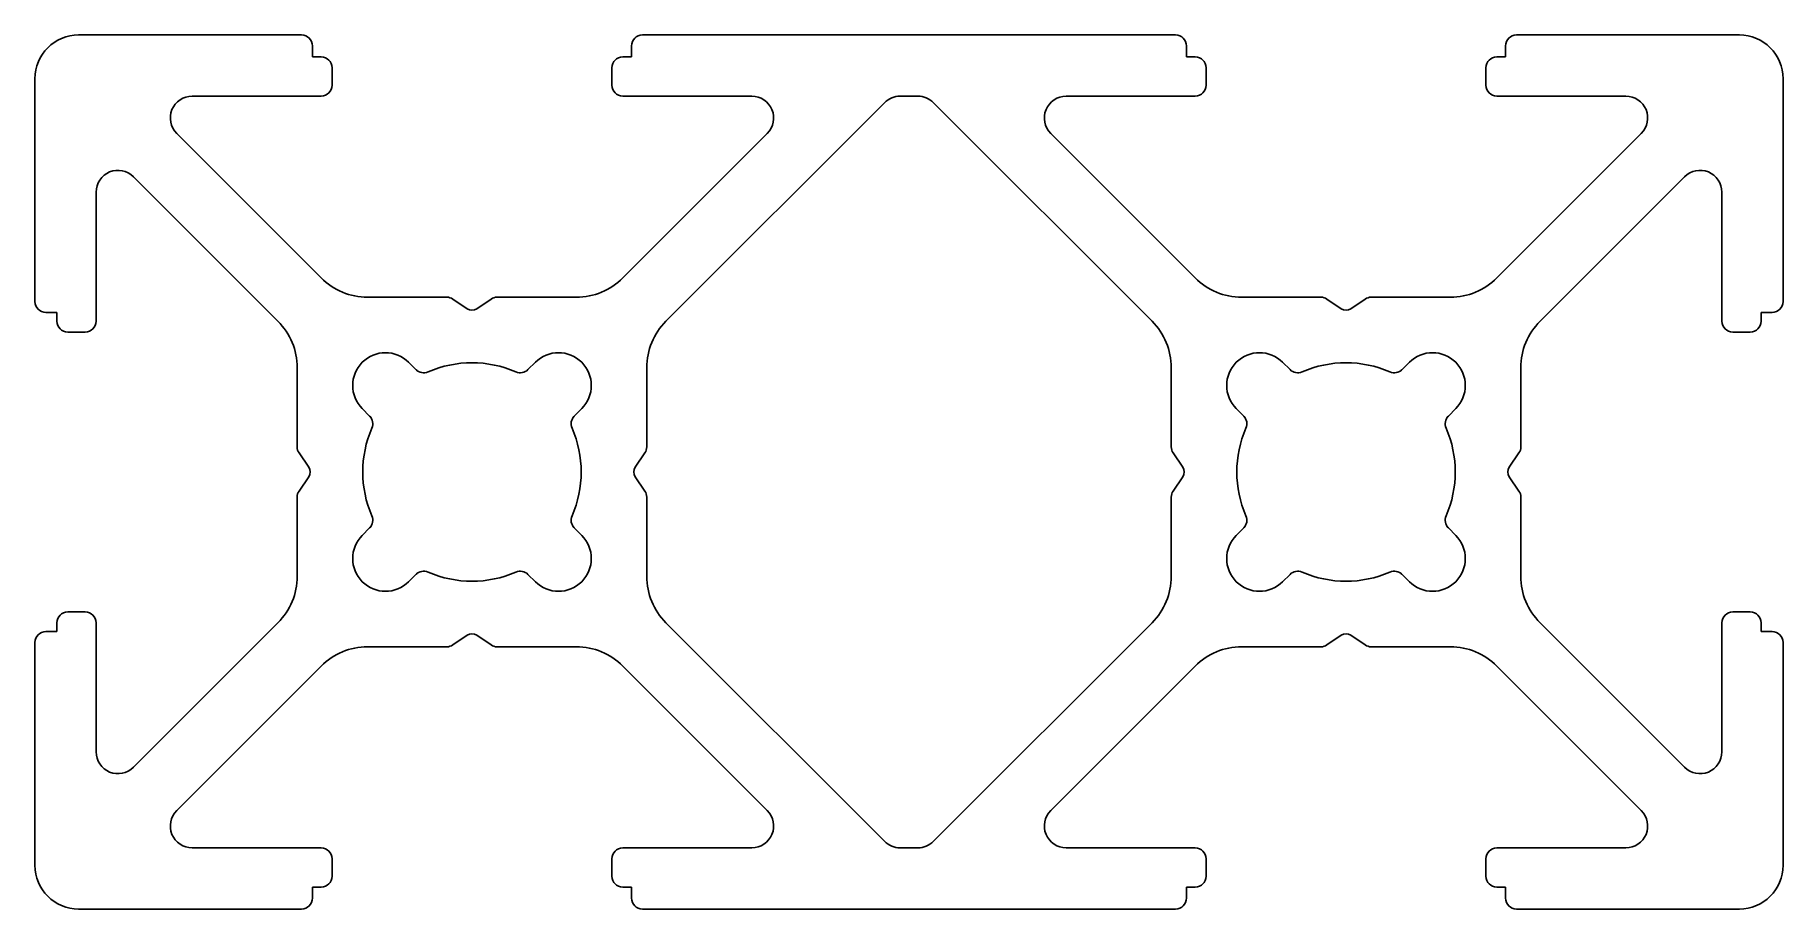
# Model space of a CAD drawing. Extents: x -20 to 20, y -10 to 10.
import ezdxf

# ---------------------------------------------------------------- set-up
doc = ezdxf.new("R2010")
doc.units = 0
doc.layers.get('0').update_dxf_attribs({"linetype": 'CONTINUOUS'})

msp = doc.modelspace()

# ---------------------------------------------------------------- linework, layer by layer
for p, q in [((-13.9, 10), (-19, 10)), ((6.1, 10), (-6.1, 10)), ((-13.65, 9.5), (-13.65, 9.75)), ((-6.35, 9.75), (-6.35, 9.5)), ((6.35, 9.5), (6.35, 9.75)), ((13.65, 9.75), (13.65, 9.5)), ((19, 10), (13.9, 10)), ((-13.45, 9.5), (-13.65, 9.5)), ((-13.2, 8.85), (-13.2, 9.25)), ((-6.8, 9.25), (-6.8, 8.85)), ((-6.35, 9.5), (-6.55, 9.5)), ((6.55, 9.5), (6.35, 9.5)), ((6.8, 8.85), (6.8, 9.25)), ((13.2, 9.25), (13.2, 8.85)), ((13.65, 9.5), (13.45, 9.5)), ((-20, 9), (-20, 3.9)), ((20, 3.9), (20, 9)), ((-16.403, 8.6), (-13.45, 8.6)), ((-6.55, 8.6), (-3.597, 8.6)), ((-5.561, 3.449), (-0.556, 8.454)), ((-0.203, 8.6), (0.203, 8.6)), ((0.556, 8.454), (5.561, 3.449)), ((3.597, 8.6), (6.55, 8.6)), ((13.45, 8.6), (16.403, 8.6)), ((-13.449, 4.439), (-16.756, 7.746)), ((-3.244, 7.746), (-6.551, 4.439)), ((6.551, 4.439), (3.244, 7.746)), ((16.756, 7.746), (13.449, 4.439)), ((-18.6, 3.45), (-18.6, 6.403)), ((-17.746, 6.756), (-14.439, 3.449)), ((14.439, 3.449), (17.746, 6.756)), ((18.6, 6.403), (18.6, 3.45)), ((-10.577, 4), (-12.389, 4)), ((-7.611, 4), (-9.423, 4)), ((-19.75, 3.65), (-19.5, 3.65)), ((-19.5, 3.65), (-19.5, 3.45)), ((-10.113, 3.735), (-10.436, 3.956)), ((-9.564, 3.956), (-9.887, 3.735)), ((9.423, 4), (7.611, 4)), ((9.887, 3.735), (9.564, 3.956)), ((10.436, 3.956), (10.113, 3.735)), ((12.389, 4), (10.577, 4)), ((19.5, 3.45), (19.5, 3.65)), ((19.5, 3.65), (19.75, 3.65)), ((-19.25, 3.2), (-18.85, 3.2)), ((18.85, 3.2), (19.25, 3.2)), ((-11.45, 2.51), (-11.281, 2.342)), ((-8.719, 2.342), (-8.55, 2.51)), ((8.55, 2.51), (8.719, 2.342)), ((11.281, 2.342), (11.45, 2.51)), ((-14, 2.389), (-14, 0.577)), ((-6, 0.577), (-6, 2.389)), ((6, 2.389), (6, 0.577)), ((14, 0.577), (14, 2.389)), ((-12.342, 1.281), (-12.51, 1.45)), ((-7.49, 1.45), (-7.658, 1.281)), ((7.658, 1.281), (7.49, 1.45)), ((12.51, 1.45), (12.342, 1.281)), ((-13.956, 0.436), (-13.735, 0.113)), ((-6.265, 0.113), (-6.044, 0.436)), ((6.044, 0.436), (6.265, 0.113)), ((13.735, 0.113), (13.956, 0.436)), ((-13.735, -0.113), (-13.956, -0.436)), ((-6.044, -0.436), (-6.265, -0.113)), ((6.265, -0.113), (6.044, -0.436)), ((13.956, -0.436), (13.735, -0.113)), ((-14, -0.577), (-14, -2.389)), ((-6, -2.389), (-6, -0.577)), ((6, -0.577), (6, -2.389)), ((14, -2.389), (14, -0.577)), ((-12.51, -1.45), (-12.342, -1.281)), ((-7.658, -1.281), (-7.49, -1.45)), ((7.49, -1.45), (7.658, -1.281)), ((12.342, -1.281), (12.51, -1.45)), ((-11.281, -2.342), (-11.45, -2.51)), ((-8.55, -2.51), (-8.719, -2.342)), ((8.719, -2.342), (8.55, -2.51)), ((11.45, -2.51), (11.281, -2.342)), ((-18.85, -3.2), (-19.25, -3.2)), ((-19.5, -3.45), (-19.5, -3.65)), ((-18.6, -6.403), (-18.6, -3.45)), ((-14.439, -3.449), (-17.746, -6.756)), ((-0.556, -8.454), (-5.561, -3.449)), ((5.561, -3.449), (0.556, -8.454)), ((17.746, -6.756), (14.439, -3.449)), ((18.6, -3.45), (18.6, -6.403)), ((19.25, -3.2), (18.85, -3.2)), ((19.5, -3.65), (19.5, -3.45)), ((-20, -3.9), (-20, -9)), ((-19.5, -3.65), (-19.75, -3.65)), ((-12.389, -4), (-10.577, -4)), ((-10.436, -3.956), (-10.113, -3.735)), ((-9.887, -3.735), (-9.564, -3.956)), ((-9.423, -4), (-7.611, -4)), ((9.564, -3.956), (9.887, -3.735)), ((10.113, -3.735), (10.436, -3.956)), ((19.75, -3.65), (19.5, -3.65)), ((20, -9), (20, -3.9)), ((7.611, -4), (9.423, -4)), ((10.577, -4), (12.389, -4)), ((-16.756, -7.746), (-13.449, -4.439)), ((-6.551, -4.439), (-3.244, -7.746)), ((3.244, -7.746), (6.551, -4.439)), ((13.449, -4.439), (16.756, -7.746)), ((-13.45, -8.6), (-16.403, -8.6)), ((-3.597, -8.6), (-6.55, -8.6)), ((0.203, -8.6), (-0.203, -8.6)), ((6.55, -8.6), (3.597, -8.6)), ((16.403, -8.6), (13.45, -8.6)), ((-13.2, -9.25), (-13.2, -8.85)), ((-6.8, -8.85), (-6.8, -9.25)), ((6.8, -9.25), (6.8, -8.85)), ((13.2, -8.85), (13.2, -9.25)), ((-13.65, -9.75), (-13.65, -9.5)), ((-13.65, -9.5), (-13.45, -9.5)), ((-6.55, -9.5), (-6.35, -9.5)), ((-6.35, -9.5), (-6.35, -9.75)), ((6.35, -9.75), (6.35, -9.5)), ((6.35, -9.5), (6.55, -9.5)), ((13.45, -9.5), (13.65, -9.5)), ((13.65, -9.5), (13.65, -9.75)), ((-19, -10), (-13.9, -10)), ((-6.1, -10), (6.1, -10)), ((13.9, -10), (19, -10))]:
    msp.add_line(p, q)
for centre, radius, start, end in [((-19, 9), 1, 90, 180), ((-13.9, 9.75), 0.25, 0, 90), ((-6.1, 9.75), 0.25, 90, 180), ((6.1, 9.75), 0.25, 0, 90), ((13.9, 9.75), 0.25, 90, 180), ((19, 9), 1, 360, 90), ((-13.45, 9.25), 0.25, 0, 90), ((-6.55, 9.25), 0.25, 90, 180), ((6.55, 9.25), 0.25, 0, 90), ((13.45, 9.25), 0.25, 90, 180), ((-13.45, 8.85), 0.25, 270, 0), ((-6.55, 8.85), 0.25, 180, 270), ((6.55, 8.85), 0.25, 270, 0), ((13.45, 8.85), 0.25, 180, 270), ((-16.403, 8.1), 0.5, 90, 225), ((-3.597, 8.1), 0.5, 315, 90), ((-0.203, 8.1), 0.5, 90, 135), ((0.203, 8.1), 0.5, 45, 90), ((3.597, 8.1), 0.5, 90, 225), ((16.403, 8.1), 0.5, 315, 90), ((-18.1, 6.403), 0.5, 45, 180), ((18.1, 6.403), 0.5, 0, 135), ((-12.389, 5.5), 1.5, 225, 270), ((-7.611, 5.5), 1.5, 270, 315), ((7.611, 5.5), 1.5, 225, 270), ((12.389, 5.5), 1.5, 270, 315), ((-10.577, 3.75), 0.25, 55.6003, 90), ((-9.423, 3.75), 0.25, 90, 124.3997), ((-19.75, 3.9), 0.25, 180, 270), ((-10, 3.9), 0.2, 235.6003, 304.3997), ((9.423, 3.75), 0.25, 55.6003, 90), ((10, 3.9), 0.2, 235.6003, 304.3997), ((10.577, 3.75), 0.25, 90, 124.3997), ((19.75, 3.9), 0.25, 270, 360), ((-19.25, 3.45), 0.25, 180, 270), ((-18.85, 3.45), 0.25, 270, 360), ((-15.5, 2.389), 1.5, 360, 45), ((-4.5, 2.389), 1.5, 135, 180), ((4.5, 2.389), 1.5, 360, 45), ((15.5, 2.389), 1.5, 135, 180), ((18.85, 3.45), 0.25, 180, 270), ((19.25, 3.45), 0.25, 270, 360), ((-11.98, 1.98), 0.75, 45, 225), ((-10, 0), 2.5, 66.3237, 113.6763), ((-8.02, 1.98), 0.75, 315, 135), ((8.02, 1.98), 0.75, 45, 225), ((10, 0), 2.5, 66.3237, 113.6763), ((11.98, 1.98), 0.75, 315, 135), ((-11.104, 2.519), 0.25, 225, 293.6763), ((-8.896, 2.519), 0.25, 246.3237, 315), ((8.896, 2.519), 0.25, 225, 293.6763), ((11.104, 2.519), 0.25, 246.3237, 315), ((-12.519, 1.104), 0.25, 336.3237, 45), ((-7.481, 1.104), 0.25, 135, 203.6763), ((7.481, 1.104), 0.25, 336.3237, 45), ((12.519, 1.104), 0.25, 135, 203.6763), ((-10, 0), 2.5, 156.3237, 203.6763), ((-10, 0), 2.5, 336.3237, 23.6763), ((10, 0), 2.5, 156.3237, 203.6763), ((10, 0), 2.5, 336.3237, 23.6763), ((-13.75, 0.577), 0.25, 180, 214.3997), ((-6.25, 0.577), 0.25, 325.6003, 0), ((6.25, 0.577), 0.25, 180, 214.3997), ((13.75, 0.577), 0.25, 325.6003, 0), ((-13.9, 0), 0.2, 325.6003, 34.3997), ((-6.1, 0), 0.2, 145.6003, 214.3997), ((6.1, 0), 0.2, 325.6003, 34.3997), ((13.9, 0), 0.2, 145.6003, 214.3997), ((-13.75, -0.577), 0.25, 145.6003, 180), ((-6.25, -0.577), 0.25, 360, 34.3997), ((6.25, -0.577), 0.25, 145.6003, 180), ((13.75, -0.577), 0.25, 360, 34.3997), ((-12.519, -1.104), 0.25, 315, 23.6763), ((-7.481, -1.104), 0.25, 156.3237, 225), ((7.481, -1.104), 0.25, 315, 23.6763), ((12.519, -1.104), 0.25, 156.3237, 225), ((-11.98, -1.98), 0.75, 135, 315), ((-8.02, -1.98), 0.75, 225, 45), ((8.02, -1.98), 0.75, 135, 315), ((11.98, -1.98), 0.75, 225, 45), ((-15.5, -2.389), 1.5, 315, 0), ((-11.104, -2.519), 0.25, 66.3237, 135), ((-10, 0), 2.5, 246.3237, 293.6763), ((-8.896, -2.519), 0.25, 45, 113.6763), ((-4.5, -2.389), 1.5, 180, 225), ((4.5, -2.389), 1.5, 315, 0), ((8.896, -2.519), 0.25, 66.3237, 135), ((10, 0), 2.5, 246.3237, 293.6763), ((11.104, -2.519), 0.25, 45, 113.6763), ((15.5, -2.389), 1.5, 180, 225), ((-19.25, -3.45), 0.25, 90, 180), ((-18.85, -3.45), 0.25, 0, 90), ((18.85, -3.45), 0.25, 90, 180), ((19.25, -3.45), 0.25, 0, 90), ((-19.75, -3.9), 0.25, 90, 180), ((-12.389, -5.5), 1.5, 90, 135), ((-10.577, -3.75), 0.25, 270, 304.3997), ((-10, -3.9), 0.2, 55.6003, 124.3997), ((-9.423, -3.75), 0.25, 235.6003, 270), ((-7.611, -5.5), 1.5, 45, 90), ((9.423, -3.75), 0.25, 270, 304.3997), ((10, -3.9), 0.2, 55.6003, 124.3997), ((10.577, -3.75), 0.25, 235.6003, 270), ((19.75, -3.9), 0.25, 0, 90), ((7.611, -5.5), 1.5, 90, 135), ((12.389, -5.5), 1.5, 45, 90), ((-18.1, -6.403), 0.5, 180, 315), ((18.1, -6.403), 0.5, 225, 360), ((-16.403, -8.1), 0.5, 135, 270), ((-3.597, -8.1), 0.5, 270, 45), ((3.597, -8.1), 0.5, 135, 270), ((16.403, -8.1), 0.5, 270, 45), ((-13.45, -8.85), 0.25, 0, 90), ((-6.55, -8.85), 0.25, 90, 180), ((-0.203, -8.1), 0.5, 225, 270), ((0.203, -8.1), 0.5, 270, 315), ((6.55, -8.85), 0.25, 0, 90), ((13.45, -8.85), 0.25, 90, 180), ((-19, -9), 1, 180, 270), ((19, -9), 1, 270, 0), ((-13.45, -9.25), 0.25, 270, 0), ((-6.55, -9.25), 0.25, 180, 270), ((6.55, -9.25), 0.25, 270, 0), ((13.45, -9.25), 0.25, 180, 270), ((-13.9, -9.75), 0.25, 270, 0), ((-6.1, -9.75), 0.25, 180, 270), ((6.1, -9.75), 0.25, 270, 360), ((13.9, -9.75), 0.25, 180, 270)]:
    msp.add_arc(centre, radius, start, end)

doc.saveas('drawing.dxf')
